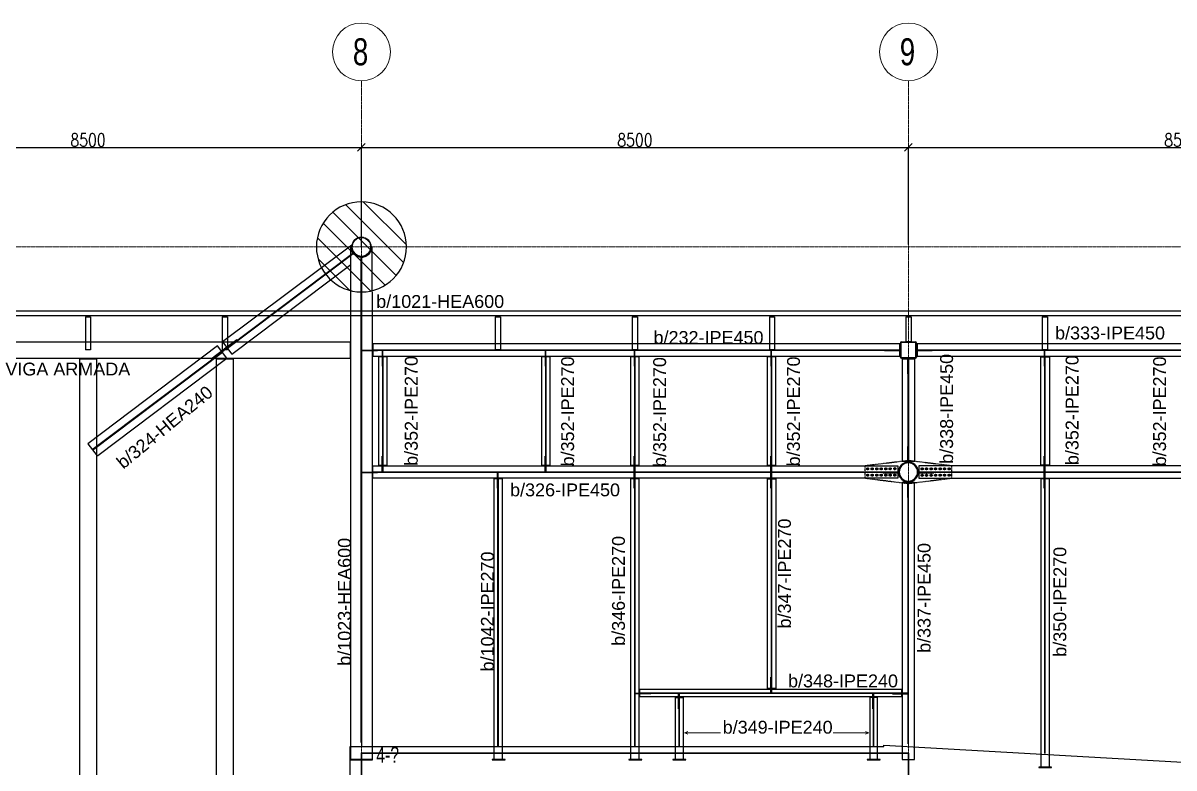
# Model space of a CAD drawing. Header units: millimetres. Extents: x -1715 to 93033, y -21962 to 25119.
# Drawn here: x 15576 to 33464, y 13536 to 25119 of the extents above; entities that cross this region are included whole.
import ezdxf
from ezdxf.enums import TextEntityAlignment as Align

# ---------------------------------------------------------------- set-up
doc = ezdxf.new("R2010")
doc.units = ezdxf.units.MM
doc.header["$LTSCALE"] = 0.4
doc.linetypes.add('DXK_LINE_DOT2', pattern=[3.9198, 1.9599, -1.9599])
doc.linetypes.add('Grid Line', pattern=[3.33375, 1.905, -0.47625, 0.47625, -0.47625])
for name, color, linetype, lineweight in [('0-1', 250, 'Continuous', 5), ('E_COLUMNAS', 1, 'Continuous', 18), ('E_COLUMNAS-1', 1, 'Continuous', 25), ('E_EJES', 8, 'Continuous', 9), ('E_EJES-1', 8, 'Grid Line', 9), ('E_MUROS', 2, 'Continuous', 18), ('E_MUROS-1', 2, 'Continuous', 35), ('E_TEXTO', 3, 'Continuous', 9), ('E_VIGAS-1', 31, 'Continuous', 25), ('E_VIGAS-2', 252, 'Continuous', 25)]:
    doc.layers.add(name, color=color, linetype=linetype, lineweight=lineweight)
for name, color, linetype in [('A_ALMA', 255, 'Continuous'), ('COTAS', 8, 'Continuous'), ('P-PLATINA', 6, 'Continuous')]:
    doc.layers.add(name, color=color, linetype=linetype)
doc.styles.add('CNI_COTAS', font='romans.shx', dxfattribs={"width": 0.8})
doc.styles.add('CX', font='ARIALUNI.ttf', dxfattribs={"width": 0.8, "height": 300})
doc.styles.add('Swis721 LtCn BT_1', font='swisscl.ttf', dxfattribs={"height": 0.42})
doc.styles.add('VERDANA', font='arial.ttf')
doc.dimstyles.new('1.5', dxfattribs={"dimscale": 0, "dimtxt": 200, "dimasz": 120, "dimexe": 4, "dimexo": 4, "dimgap": 15, "dimtad": 1, "dimdec": 0, "dimzin": 4, "dimdsep": 46, "dimtxsty": 'CNI_COTAS', "dimblk": 'OBLIQUE', "dimcen": -0.09, "dimclrd": 256, "dimclrt": 3, "dimadec": 0, "dimazin": 0, "dimtfac": 1, "dimtdec": 0, "dimtmove": 2, "dimatfit": 0, "dimldrblk": 'OBLIQUE', "dimfxl": 0.05, "dimtolj": 1, "dimtzin": 0, "dimarcsym": 0})

# ---------------------------------------------------------------- blocks, each defined once
blk = doc.blocks.new('EST_SFM_VIGA-METALICA-SECCION-C - EST_SFM_VIGA-METALICA-UPN160-1505289-_14_00m_N_E_-NIVEL-4 DOC')
at = {"layer": 'E_VIGAS-1'}
for p, q in [((44.822, 0.018), (-44.831, 0.018)), ((-44.831, -0.047), (44.822, -0.047))]:
    blk.add_line(p, q, dxfattribs=at)
blk = doc.blocks.new('DCTIB_CNI_EST_MOD-1A-FAC_0001_rvt-1-_14_00m_N_E_-NIVEL-4 DOC')
at = {"layer": 'E_VIGAS-1'}
for p, q in [((-69.953, 165.076), (-69.953, 165.077)), ((-69.953, 165.077), (-69.925, 165.077)), ((-69.953, 165.076), (-69.871, 165.076)), ((-69.871, 165.076), (-69.953, 165.076)), ((-69.953, 165.076), (-69.953, 164.564)), ((-69.914, 165.082), (-69.914, 165.096)), ((-69.914, 165.077), (-69.914, 165.082)), ((-69.909, 165.096), (-69.909, 165.082)), ((-69.909, 165.082), (-69.909, 165.077)), ((-69.899, 165.077), (-69.871, 165.077)), ((-69.871, 165.077), (-69.871, 165.076)), ((-69.871, 165.076), (-69.871, 164.564)), ((-67.828, 165.076), (-67.828, 165.077)), ((-67.828, 165.077), (-67.8, 165.077)), ((-67.828, 165.076), (-67.746, 165.076)), ((-67.746, 165.076), (-67.828, 165.076)), ((-67.828, 165.076), (-67.828, 164.564)), ((-67.789, 165.082), (-67.789, 165.096)), ((-67.789, 165.077), (-67.789, 165.082)), ((-67.784, 165.096), (-67.784, 165.082)), ((-67.784, 165.082), (-67.784, 165.077)), ((-67.774, 165.077), (-67.746, 165.077)), ((-67.746, 165.077), (-67.746, 165.076)), ((-67.746, 165.076), (-67.746, 164.564)), ((-63.583, 165.076), (-63.583, 165.077)), ((-63.583, 165.077), (-63.555, 165.077)), ((-63.583, 165.076), (-63.501, 165.076)), ((-63.501, 165.076), (-63.583, 165.076)), ((-63.583, 165.076), (-63.583, 164.564)), ((-63.545, 165.082), (-63.545, 165.096)), ((-63.545, 165.077), (-63.545, 165.082)), ((-63.54, 165.096), (-63.54, 165.082)), ((-63.54, 165.082), (-63.54, 165.077)), ((-63.529, 165.077), (-63.501, 165.077)), ((-63.501, 165.077), (-63.501, 165.076)), ((-63.501, 165.076), (-63.501, 164.564)), ((-61.453, 165.076), (-61.453, 165.077)), ((-61.453, 165.077), (-61.425, 165.077)), ((-61.453, 165.076), (-61.371, 165.076)), ((-61.371, 165.076), (-61.453, 165.076)), ((-61.453, 165.076), (-61.453, 164.564)), ((-61.415, 165.082), (-61.415, 165.096)), ((-61.415, 165.077), (-61.415, 165.082)), ((-61.41, 165.096), (-61.41, 165.082)), ((-61.41, 165.082), (-61.41, 165.077)), ((-61.399, 165.077), (-61.371, 165.077)), ((-61.371, 165.077), (-61.371, 165.076)), ((-61.371, 165.076), (-61.371, 164.564)), ((-59.323, 165.076), (-59.323, 165.077)), ((-59.323, 165.077), (-59.295, 165.077)), ((-59.323, 165.076), (-59.241, 165.076)), ((-59.241, 165.076), (-59.323, 165.076)), ((-59.323, 165.076), (-59.323, 164.564)), ((-59.285, 165.082), (-59.285, 165.096)), ((-59.285, 165.077), (-59.285, 165.082)), ((-59.28, 165.096), (-59.28, 165.082)), ((-59.28, 165.082), (-59.28, 165.077)), ((-59.269, 165.077), (-59.241, 165.077)), ((-59.241, 165.077), (-59.241, 165.076)), ((-59.241, 165.076), (-59.241, 164.564)), ((-57.203, 165.076), (-57.203, 165.077)), ((-57.203, 165.077), (-57.175, 165.077)), ((-57.203, 165.076), (-57.121, 165.076)), ((-57.121, 165.076), (-57.203, 165.076)), ((-57.203, 165.076), (-57.203, 164.686)), ((-57.165, 165.082), (-57.165, 165.096)), ((-57.165, 165.077), (-57.165, 165.082)), ((-57.16, 165.096), (-57.16, 165.082)), ((-57.16, 165.082), (-57.16, 165.077)), ((-57.149, 165.077), (-57.121, 165.077)), ((-57.121, 165.077), (-57.121, 165.076)), ((-57.121, 165.076), (-57.121, 164.686)), ((-55.083, 165.076), (-55.083, 165.077)), ((-55.083, 165.077), (-55.055, 165.077)), ((-55.083, 165.076), (-55.001, 165.076)), ((-55.001, 165.076), (-55.083, 165.076)), ((-55.083, 165.076), (-55.083, 164.564)), ((-55.045, 165.082), (-55.045, 165.096)), ((-55.045, 165.077), (-55.045, 165.082)), ((-55.04, 165.096), (-55.04, 165.082)), ((-55.04, 165.082), (-55.04, 165.077)), ((-55.029, 165.077), (-55.001, 165.077)), ((-55.001, 165.077), (-55.001, 165.076)), ((-55.001, 165.076), (-55.001, 164.564)), ((-57.121, 164.686), (-57.203, 164.686)), ((-69.871, 164.564), (-69.953, 164.564)), ((-67.746, 164.564), (-67.828, 164.564)), ((-63.501, 164.564), (-63.583, 164.564)), ((-61.371, 164.564), (-61.453, 164.564)), ((-59.241, 164.564), (-59.323, 164.564)), ((-55.001, 164.564), (-55.083, 164.564))]:
    blk.add_line(p, q, dxfattribs=at)
for points, knots in [([(-69.925, 165.077), (-69.924, 165.077), (-69.923, 165.077), (-69.92, 165.077), (-69.918, 165.078), (-69.916, 165.078), (-69.915, 165.08), (-69.914, 165.081), (-69.914, 165.082)], [0, 0, 0, 0, 0.142857, 0.285714, 0.428571, 0.571429, 0.785714, 1, 1, 1, 1]), ([(-69.914, 165.082), (-69.914, 165.081), (-69.915, 165.08), (-69.916, 165.078), (-69.918, 165.078), (-69.919, 165.077), (-69.92, 165.077), (-69.922, 165.077), (-69.924, 165.077), (-69.925, 165.077)], [0, 0, 0, 0, 0.285714, 0.428571, 0.571429, 0.678571, 0.732143, 0.785714, 1, 1, 1, 1]), ([(-69.899, 165.077), (-69.9, 165.077), (-69.901, 165.077), (-69.904, 165.077), (-69.906, 165.078), (-69.908, 165.078), (-69.909, 165.08), (-69.909, 165.081), (-69.909, 165.082)], [0, 0, 0, 0, 0.142857, 0.285714, 0.428571, 0.571429, 0.785714, 1, 1, 1, 1]), ([(-69.909, 165.082), (-69.909, 165.081), (-69.909, 165.08), (-69.907, 165.078), (-69.906, 165.078), (-69.904, 165.077), (-69.903, 165.077), (-69.902, 165.077), (-69.9, 165.077), (-69.899, 165.077)], [0, 0, 0, 0, 0.285714, 0.428571, 0.571429, 0.678571, 0.732143, 0.785714, 1, 1, 1, 1]), ([(-67.8, 165.077), (-67.799, 165.077), (-67.798, 165.077), (-67.795, 165.077), (-67.793, 165.078), (-67.791, 165.078), (-67.79, 165.08), (-67.789, 165.081), (-67.789, 165.082)], [0, 0, 0, 0, 0.142857, 0.285714, 0.428571, 0.571429, 0.785714, 1, 1, 1, 1]), ([(-67.789, 165.082), (-67.789, 165.081), (-67.79, 165.08), (-67.791, 165.078), (-67.793, 165.078), (-67.794, 165.077), (-67.795, 165.077), (-67.797, 165.077), (-67.799, 165.077), (-67.8, 165.077)], [0, 0, 0, 0, 0.285714, 0.428571, 0.571429, 0.678571, 0.732143, 0.785714, 1, 1, 1, 1]), ([(-67.774, 165.077), (-67.775, 165.077), (-67.776, 165.077), (-67.779, 165.077), (-67.781, 165.078), (-67.783, 165.078), (-67.784, 165.08), (-67.784, 165.081), (-67.784, 165.082)], [0, 0, 0, 0, 0.142857, 0.285714, 0.428571, 0.571429, 0.785714, 1, 1, 1, 1]), ([(-67.784, 165.082), (-67.784, 165.081), (-67.784, 165.08), (-67.782, 165.078), (-67.781, 165.078), (-67.779, 165.077), (-67.778, 165.077), (-67.777, 165.077), (-67.775, 165.077), (-67.774, 165.077)], [0, 0, 0, 0, 0.285714, 0.428571, 0.571429, 0.678571, 0.732143, 0.785714, 1, 1, 1, 1]), ([(-63.555, 165.077), (-63.554, 165.077), (-63.553, 165.077), (-63.55, 165.077), (-63.548, 165.078), (-63.546, 165.078), (-63.545, 165.08), (-63.545, 165.081), (-63.545, 165.082)], [0, 0, 0, 0, 0.142857, 0.285714, 0.428571, 0.571429, 0.785714, 1, 1, 1, 1]), ([(-63.545, 165.082), (-63.545, 165.081), (-63.545, 165.08), (-63.547, 165.078), (-63.548, 165.078), (-63.55, 165.077), (-63.551, 165.077), (-63.552, 165.077), (-63.554, 165.077), (-63.555, 165.077)], [0, 0, 0, 0, 0.285714, 0.428571, 0.571429, 0.678571, 0.732143, 0.785714, 1, 1, 1, 1]), ([(-63.529, 165.077), (-63.53, 165.077), (-63.531, 165.077), (-63.534, 165.077), (-63.536, 165.078), (-63.538, 165.078), (-63.539, 165.08), (-63.54, 165.081), (-63.54, 165.082)], [0, 0, 0, 0, 0.142857, 0.285714, 0.428571, 0.571429, 0.785714, 1, 1, 1, 1]), ([(-63.54, 165.082), (-63.54, 165.081), (-63.539, 165.08), (-63.538, 165.078), (-63.536, 165.078), (-63.535, 165.077), (-63.534, 165.077), (-63.532, 165.077), (-63.53, 165.077), (-63.529, 165.077)], [0, 0, 0, 0, 0.285714, 0.428571, 0.571429, 0.678571, 0.732143, 0.785714, 1, 1, 1, 1]), ([(-61.425, 165.077), (-61.424, 165.077), (-61.423, 165.077), (-61.42, 165.077), (-61.418, 165.078), (-61.416, 165.078), (-61.415, 165.08), (-61.415, 165.081), (-61.415, 165.082)], [0, 0, 0, 0, 0.142857, 0.285714, 0.428571, 0.571429, 0.785714, 1, 1, 1, 1]), ([(-61.415, 165.082), (-61.415, 165.081), (-61.415, 165.08), (-61.417, 165.078), (-61.418, 165.078), (-61.42, 165.077), (-61.421, 165.077), (-61.422, 165.077), (-61.424, 165.077), (-61.425, 165.077)], [0, 0, 0, 0, 0.285714, 0.428571, 0.571429, 0.678571, 0.732143, 0.785714, 1, 1, 1, 1]), ([(-61.399, 165.077), (-61.4, 165.077), (-61.401, 165.077), (-61.404, 165.077), (-61.406, 165.078), (-61.408, 165.078), (-61.409, 165.08), (-61.41, 165.081), (-61.41, 165.082)], [0, 0, 0, 0, 0.142857, 0.285714, 0.428571, 0.571429, 0.785714, 1, 1, 1, 1]), ([(-61.41, 165.082), (-61.41, 165.081), (-61.409, 165.08), (-61.408, 165.078), (-61.406, 165.078), (-61.405, 165.077), (-61.404, 165.077), (-61.402, 165.077), (-61.4, 165.077), (-61.399, 165.077)], [0, 0, 0, 0, 0.285714, 0.428571, 0.571429, 0.678571, 0.732143, 0.785714, 1, 1, 1, 1]), ([(-59.295, 165.077), (-59.294, 165.077), (-59.293, 165.077), (-59.29, 165.077), (-59.288, 165.078), (-59.286, 165.078), (-59.285, 165.08), (-59.285, 165.081), (-59.285, 165.082)], [0, 0, 0, 0, 0.142857, 0.285714, 0.428571, 0.571429, 0.785714, 1, 1, 1, 1]), ([(-59.285, 165.082), (-59.285, 165.081), (-59.285, 165.08), (-59.287, 165.078), (-59.288, 165.078), (-59.29, 165.077), (-59.291, 165.077), (-59.292, 165.077), (-59.294, 165.077), (-59.295, 165.077)], [0, 0, 0, 0, 0.285714, 0.428571, 0.571429, 0.678571, 0.732143, 0.785714, 1, 1, 1, 1]), ([(-59.269, 165.077), (-59.27, 165.077), (-59.271, 165.077), (-59.274, 165.077), (-59.276, 165.078), (-59.278, 165.078), (-59.279, 165.08), (-59.28, 165.081), (-59.28, 165.082)], [0, 0, 0, 0, 0.142857, 0.285714, 0.428571, 0.571429, 0.785714, 1, 1, 1, 1]), ([(-59.28, 165.082), (-59.28, 165.081), (-59.279, 165.08), (-59.278, 165.078), (-59.276, 165.078), (-59.275, 165.077), (-59.274, 165.077), (-59.272, 165.077), (-59.27, 165.077), (-59.269, 165.077)], [0, 0, 0, 0, 0.285714, 0.428571, 0.571429, 0.678571, 0.732143, 0.785714, 1, 1, 1, 1]), ([(-57.175, 165.077), (-57.174, 165.077), (-57.173, 165.077), (-57.17, 165.077), (-57.168, 165.078), (-57.166, 165.078), (-57.165, 165.08), (-57.165, 165.081), (-57.165, 165.082)], [0, 0, 0, 0, 0.142857, 0.285714, 0.428571, 0.571429, 0.785714, 1, 1, 1, 1]), ([(-57.165, 165.082), (-57.165, 165.081), (-57.165, 165.08), (-57.167, 165.078), (-57.168, 165.078), (-57.17, 165.077), (-57.171, 165.077), (-57.172, 165.077), (-57.174, 165.077), (-57.175, 165.077)], [0, 0, 0, 0, 0.285714, 0.428571, 0.571429, 0.678571, 0.732143, 0.785714, 1, 1, 1, 1]), ([(-57.149, 165.077), (-57.15, 165.077), (-57.151, 165.077), (-57.154, 165.077), (-57.156, 165.078), (-57.158, 165.078), (-57.159, 165.08), (-57.16, 165.081), (-57.16, 165.082)], [0, 0, 0, 0, 0.142857, 0.285714, 0.428571, 0.571429, 0.785714, 1, 1, 1, 1]), ([(-57.16, 165.082), (-57.16, 165.081), (-57.159, 165.08), (-57.158, 165.078), (-57.156, 165.078), (-57.155, 165.077), (-57.154, 165.077), (-57.152, 165.077), (-57.15, 165.077), (-57.149, 165.077)], [0, 0, 0, 0, 0.285714, 0.428571, 0.571429, 0.678571, 0.732143, 0.785714, 1, 1, 1, 1]), ([(-55.055, 165.077), (-55.054, 165.077), (-55.053, 165.077), (-55.05, 165.077), (-55.048, 165.078), (-55.046, 165.078), (-55.045, 165.08), (-55.045, 165.081), (-55.045, 165.082)], [0, 0, 0, 0, 0.142857, 0.285714, 0.428571, 0.571429, 0.785714, 1, 1, 1, 1]), ([(-55.045, 165.082), (-55.045, 165.081), (-55.045, 165.08), (-55.047, 165.078), (-55.048, 165.078), (-55.05, 165.077), (-55.051, 165.077), (-55.052, 165.077), (-55.054, 165.077), (-55.055, 165.077)], [0, 0, 0, 0, 0.285714, 0.428571, 0.571429, 0.678571, 0.732143, 0.785714, 1, 1, 1, 1]), ([(-55.029, 165.077), (-55.03, 165.077), (-55.031, 165.077), (-55.034, 165.077), (-55.036, 165.078), (-55.038, 165.078), (-55.039, 165.08), (-55.04, 165.081), (-55.04, 165.082)], [0, 0, 0, 0, 0.142857, 0.285714, 0.428571, 0.571429, 0.785714, 1, 1, 1, 1]), ([(-55.04, 165.082), (-55.04, 165.081), (-55.039, 165.08), (-55.038, 165.078), (-55.036, 165.078), (-55.035, 165.077), (-55.034, 165.077), (-55.032, 165.077), (-55.03, 165.077), (-55.029, 165.077)], [0, 0, 0, 0, 0.285714, 0.428571, 0.571429, 0.678571, 0.732143, 0.785714, 1, 1, 1, 1])]:
    blk.add_open_spline(points, degree=3, knots=knots, dxfattribs=at)
blk.add_blockref('EST_SFM_VIGA-METALICA-SECCION-C - EST_SFM_VIGA-METALICA-UPN160-1505289-_14_00m_N_E_-NIVEL-4 DOC', (-41.042, 165.143), dxfattribs=at)
blk = doc.blocks.new('EST_SFM_VIGA-METALICA-SECCION-I - EST_SFM_VIGA-METALICA_IPE270-3517359-_14_00m_N_E_-NIVEL-4 DOC')
at = {"layer": 'E_VIGAS-2'}
for p, q in [((-1.6107, -0.0675), (-1.6107, 0.0675)), ((-1.6107, 0.0675), (1.6457, 0.0675)), ((1.6457, 0.0675), (1.6457, -0.0675)), ((-1.6107, -0.0675), (1.6457, -0.0675))]:
    blk.add_line(p, q, dxfattribs=at)
blk = doc.blocks.new('Grid - CNI_NOMBRE EJES-372759-_14_00m_N_E_-NIVEL-4 DOC')
at = {"layer": 'E_EJES'}
blk.add_circle((0, 0), 0.003, dxfattribs=at)
blk = doc.blocks.new('EST_SCM_COLUMNA-METALICA-SECCION-CIRCULAR - EST_SCM_COLUMNA-TUBULAR-CIRCULAR_PTEØ_12__e_10_3mm-V7-_14_00m_N_E_-NIVEL-4 DOC')
at = {"layer": 'E_COLUMNAS-1'}
for radius, start, end in [(0.152, 0, 180), (0.152, 180, 0), (0.142, 0, 180), (0.142, 180, 0)]:
    blk.add_arc((0, 0), radius, start, end, dxfattribs=at)
blk = doc.blocks.new('EST_SCM_COLUMNA-METALICA-SECCION-CUADRADA - EST_SCM_COLUMNA-TUBULAR-CUADRADA_PTEØ_250x250e_8mm-3539288-_14_00m_N_E_-NIVEL-4 DOC')
at = {"layer": 'E_COLUMNAS-1'}
for p, q in [((-0.125, -0.109), (-0.125, 0.109)), ((-0.117, 0.109), (-0.117, -0.109)), ((-0.109, 0.125), (0.109, 0.125)), ((0.109, 0.117), (-0.109, 0.117)), ((0.117, -0.109), (0.117, 0.109)), ((0.125, 0.109), (0.125, -0.109)), ((-0.109, -0.117), (0.109, -0.117)), ((0.109, -0.125), (-0.109, -0.125))]:
    blk.add_line(p, q, dxfattribs=at)
for centre, radius, start, end in [((-0.109, 0.109), 0.016, 90, 180), ((-0.109, 0.109), 0.008, 90, 180), ((0.109, 0.109), 0.016, 360, 90), ((0.109, 0.109), 0.008, 360, 90), ((-0.109, -0.109), 0.016, 180, 270), ((-0.109, -0.109), 0.008, 180, 270), ((0.109, -0.109), 0.016, 270, 360), ((0.109, -0.109), 0.008, 270, 360)]:
    blk.add_arc(centre, radius, start, end, dxfattribs=at)
blk = doc.blocks.new('CX')
at = {"layer": 'E_TEXTO', "color": 3, "style": 'CX', "width": 0.7}
blk.add_attdef('CX', text='', height=200, dxfattribs=at).set_placement((0, 0), align=Align.MIDDLE_CENTER)
blk = doc.blocks.new('Bolt-72574620-1967 - 1471')
at = {"color": 253, "linetype": 'Continuous'}
for p, q in [((46076, 28239), (46091, 28247)), ((46076, 28221), (46076, 28239)), ((46091, 28213), (46076, 28221)), ((46076, 28139), (46091, 28147)), ((46076, 28121), (46076, 28139)), ((46091, 28113), (46076, 28121)), ((46091, 28247), (46106, 28239)), ((46106, 28221), (46091, 28213)), ((46091, 28147), (46106, 28139)), ((46106, 28121), (46091, 28113)), ((46106, 28239), (46106, 28221)), ((46106, 28139), (46106, 28121)), ((46146, 28239), (46161, 28247)), ((46146, 28221), (46146, 28239)), ((46161, 28213), (46146, 28221)), ((46146, 28139), (46161, 28147)), ((46146, 28121), (46146, 28139)), ((46161, 28113), (46146, 28121)), ((46161, 28247), (46176, 28239)), ((46176, 28221), (46161, 28213)), ((46161, 28147), (46176, 28139)), ((46176, 28121), (46161, 28113)), ((46176, 28239), (46176, 28221)), ((46176, 28139), (46176, 28121)), ((46216, 28239), (46231, 28247)), ((46216, 28221), (46216, 28239)), ((46231, 28213), (46216, 28221)), ((46216, 28139), (46231, 28147)), ((46216, 28121), (46216, 28139)), ((46231, 28113), (46216, 28121)), ((46231, 28247), (46246, 28239)), ((46246, 28221), (46231, 28213)), ((46231, 28147), (46246, 28139)), ((46246, 28121), (46231, 28113)), ((46246, 28239), (46246, 28221)), ((46246, 28139), (46246, 28121)), ((46286, 28239), (46301, 28247)), ((46286, 28221), (46286, 28239)), ((46301, 28213), (46286, 28221)), ((46286, 28139), (46301, 28147)), ((46286, 28121), (46286, 28139)), ((46301, 28113), (46286, 28121)), ((46301, 28247), (46316, 28239)), ((46316, 28221), (46301, 28213)), ((46301, 28147), (46316, 28139)), ((46316, 28121), (46301, 28113)), ((46316, 28239), (46316, 28221)), ((46316, 28139), (46316, 28121)), ((46356, 28239), (46371, 28247)), ((46356, 28221), (46356, 28239)), ((46371, 28213), (46356, 28221)), ((46356, 28139), (46371, 28147)), ((46356, 28121), (46356, 28139)), ((46371, 28113), (46356, 28121)), ((46371, 28247), (46386, 28239)), ((46386, 28221), (46371, 28213)), ((46371, 28147), (46386, 28139)), ((46386, 28121), (46371, 28113)), ((46386, 28239), (46386, 28221)), ((46386, 28139), (46386, 28121)), ((46426, 28239), (46441, 28247)), ((46426, 28221), (46426, 28239)), ((46441, 28213), (46426, 28221)), ((46426, 28139), (46441, 28147)), ((46426, 28121), (46426, 28139)), ((46441, 28113), (46426, 28121)), ((46441, 28247), (46456, 28239)), ((46456, 28222), (46441, 28213)), ((46441, 28147), (46456, 28139)), ((46456, 28122), (46441, 28113)), ((46456, 28239), (46456, 28222)), ((46456, 28139), (46456, 28122)), ((46496, 28239), (46511, 28248)), ((46496, 28222), (46496, 28239)), ((46511, 28213), (46496, 28222)), ((46496, 28139), (46511, 28148)), ((46496, 28122), (46496, 28139)), ((46511, 28113), (46496, 28122)), ((46511, 28248), (46526, 28239)), ((46526, 28222), (46511, 28213)), ((46511, 28148), (46526, 28139)), ((46526, 28122), (46511, 28113)), ((46526, 28239), (46526, 28222)), ((46526, 28139), (46526, 28122))]:
    blk.add_line(p, q, dxfattribs=at)
for centre, radius, start, end in [((46091, 28230), 11.5, 18.0268, 198.0268), ((46091, 28130), 11.5, 18.0268, 198.0268), ((46091, 28230), 11.5, 198.0268, 18.0268), ((46091, 28130), 11.5, 198.0268, 18.0268), ((46091, 28230), 10, 90.0268, 270.0268), ((46091, 28130), 10, 90.0268, 270.0268), ((46091, 28230), 10, 270.0268, 90.0268), ((46091, 28130), 10, 270.0268, 90.0268), ((46161, 28230), 11.5, 18.0268, 198.0268), ((46161, 28130), 11.5, 18.0268, 198.0268), ((46161, 28230), 11.5, 198.0268, 18.0268), ((46161, 28130), 11.5, 198.0268, 18.0268), ((46161, 28230), 10, 90.0268, 270.0268), ((46161, 28130), 10, 90.0268, 270.0268), ((46161, 28230), 10, 270.0268, 90.0268), ((46161, 28130), 10, 270.0268, 90.0268), ((46231, 28230), 11.5, 18.0268, 198.0268), ((46231, 28130), 11.5, 18.0268, 198.0268), ((46231, 28230), 11.5, 198.0268, 18.0268), ((46231, 28130), 11.5, 198.0268, 18.0268), ((46231, 28230), 10, 90.0268, 270.0268), ((46231, 28130), 10, 90.0268, 270.0268), ((46231, 28230), 10, 270.0268, 90.0268), ((46231, 28130), 10, 270.0268, 90.0268), ((46301, 28230), 11.5, 18.0268, 198.0268), ((46301, 28130), 11.5, 18.0268, 198.0268), ((46301, 28230), 11.5, 198.0268, 18.0268), ((46301, 28130), 11.5, 198.0268, 18.0268), ((46301, 28230), 10, 90.0268, 270.0268), ((46301, 28130), 10, 90.0268, 270.0268), ((46301, 28230), 10, 270.0268, 90.0268), ((46301, 28130), 10, 270.0268, 90.0268), ((46371, 28230), 11.5, 18.0268, 198.0268), ((46371, 28130), 11.5, 18.0268, 198.0268), ((46371, 28230), 11.5, 198.0268, 18.0268), ((46371, 28130), 11.5, 198.0268, 18.0268), ((46371, 28230), 10, 90.0268, 270.0268), ((46371, 28130), 10, 90.0268, 270.0268), ((46371, 28230), 10, 270.0268, 90.0268), ((46371, 28130), 10, 270.0268, 90.0268), ((46441, 28230), 11.5, 18.0268, 198.0268), ((46441, 28130), 11.5, 18.0268, 198.0268), ((46441, 28230), 11.5, 198.0268, 18.0268), ((46441, 28130), 11.5, 198.0268, 18.0268), ((46441, 28230), 10, 90.0268, 270.0268), ((46441, 28130), 10, 90.0268, 270.0268), ((46441, 28230), 10, 270.0268, 90.0268), ((46441, 28130), 10, 270.0268, 90.0268), ((46511, 28230), 11.5, 18.0268, 198.0268), ((46511, 28130), 11.5, 18.0268, 198.0268), ((46511, 28230), 11.5, 198.0268, 18.0268), ((46511, 28130), 11.5, 198.0268, 18.0268), ((46511, 28230), 10, 90.0268, 270.0268), ((46511, 28130), 10, 90.0268, 270.0268), ((46511, 28230), 10, 270.0268, 90.0268), ((46511, 28130), 10, 270.0268, 90.0268)]:
    blk.add_arc(centre, radius, start, end, dxfattribs=at)
blk = doc.blocks.new('Part-72574620-1964 - 1471')
at = {"color": 253, "linetype": 'DXK_LINE_DOT2'}
for p, q in [((46051, 28280), (46723, 28362)), ((46051, 28080), (46051, 28280)), ((46723, 28362), (47396, 28280)), ((47396, 28280), (47396, 28080)), ((46719, 27997), (46051, 28080)), ((47396, 28080), (46719, 27997))]:
    blk.add_line(p, q, dxfattribs=at)
at = {"color": 7, "linetype": 'DXK_LINE_DOT2'}
for start, end in [(78.75, 258.75), (258.75, 78.75)]:
    blk.add_arc((46723, 28180), 155, start, end, dxfattribs=at)
blk = doc.blocks.new('Bolt-72574620-1968 - 1471')
at = {"color": 253, "linetype": 'Continuous'}
for p, q in [((46921, 28238), (46936, 28247)), ((46921, 28221), (46921, 28238)), ((46936, 28212), (46921, 28221)), ((46921, 28138), (46936, 28147)), ((46921, 28121), (46921, 28138)), ((46936, 28112), (46921, 28121)), ((46936, 28247), (46951, 28238)), ((46951, 28221), (46936, 28212)), ((46936, 28147), (46951, 28138)), ((46951, 28121), (46936, 28112)), ((46951, 28238), (46951, 28221)), ((46951, 28138), (46951, 28121)), ((46991, 28238), (47006, 28247)), ((46991, 28221), (46991, 28238)), ((47006, 28212), (46991, 28221)), ((46991, 28138), (47006, 28147)), ((46991, 28121), (46991, 28138)), ((47006, 28112), (46991, 28121)), ((47006, 28247), (47021, 28238)), ((47021, 28221), (47006, 28212)), ((47006, 28147), (47021, 28138)), ((47021, 28121), (47006, 28112)), ((47021, 28238), (47021, 28221)), ((47021, 28138), (47021, 28121)), ((47061, 28238), (47076, 28247)), ((47061, 28221), (47061, 28238)), ((47076, 28212), (47061, 28221)), ((47061, 28138), (47076, 28147)), ((47061, 28121), (47061, 28138)), ((47076, 28112), (47061, 28121)), ((47076, 28247), (47091, 28238)), ((47091, 28221), (47076, 28212)), ((47076, 28147), (47091, 28138)), ((47091, 28121), (47076, 28112)), ((47091, 28238), (47091, 28221)), ((47091, 28138), (47091, 28121)), ((47131, 28238), (47146, 28247)), ((47131, 28221), (47131, 28238)), ((47146, 28213), (47131, 28221)), ((47131, 28138), (47146, 28147)), ((47131, 28121), (47131, 28138)), ((47146, 28113), (47131, 28121)), ((47146, 28247), (47161, 28239)), ((47161, 28221), (47146, 28213)), ((47146, 28147), (47161, 28139)), ((47161, 28121), (47146, 28113)), ((47161, 28239), (47161, 28221)), ((47161, 28139), (47161, 28121)), ((47201, 28239), (47216, 28247)), ((47201, 28221), (47201, 28239)), ((47216, 28213), (47201, 28221)), ((47201, 28139), (47216, 28147)), ((47201, 28121), (47201, 28139)), ((47216, 28113), (47201, 28121)), ((47216, 28247), (47231, 28239)), ((47231, 28221), (47216, 28213)), ((47216, 28147), (47231, 28139)), ((47231, 28121), (47216, 28113)), ((47231, 28239), (47231, 28221)), ((47231, 28139), (47231, 28121)), ((47271, 28239), (47286, 28247)), ((47271, 28221), (47271, 28239)), ((47286, 28213), (47271, 28221)), ((47271, 28139), (47286, 28147)), ((47271, 28121), (47271, 28139)), ((47286, 28113), (47271, 28121)), ((47286, 28247), (47301, 28239)), ((47301, 28221), (47286, 28213)), ((47286, 28147), (47301, 28139)), ((47301, 28121), (47286, 28113)), ((47301, 28239), (47301, 28221)), ((47301, 28139), (47301, 28121)), ((47341, 28239), (47356, 28247)), ((47341, 28221), (47341, 28239)), ((47356, 28213), (47341, 28221)), ((47341, 28139), (47356, 28147)), ((47341, 28121), (47341, 28139)), ((47356, 28113), (47341, 28121)), ((47356, 28247), (47371, 28239)), ((47371, 28221), (47356, 28213)), ((47356, 28147), (47371, 28139)), ((47371, 28121), (47356, 28113)), ((47371, 28239), (47371, 28221)), ((47371, 28139), (47371, 28121))]:
    blk.add_line(p, q, dxfattribs=at)
for centre, radius, start, end in [((46936, 28230), 11.5, 18.0268, 198.0268), ((46936, 28130), 11.5, 18.0268, 198.0268), ((46936, 28230), 11.5, 198.0268, 18.0268), ((46936, 28130), 11.5, 198.0268, 18.0268), ((46936, 28230), 10, 90.0268, 270.0268), ((46936, 28130), 10, 90.0268, 270.0268), ((46936, 28230), 10, 270.0268, 90.0268), ((46936, 28130), 10, 270.0268, 90.0268), ((47006, 28230), 11.5, 18.0268, 198.0268), ((47006, 28130), 11.5, 18.0268, 198.0268), ((47006, 28230), 11.5, 198.0268, 18.0268), ((47006, 28130), 11.5, 198.0268, 18.0268), ((47006, 28230), 10, 90.0268, 270.0268), ((47006, 28130), 10, 90.0268, 270.0268), ((47006, 28230), 10, 270.0268, 90.0268), ((47006, 28130), 10, 270.0268, 90.0268), ((47076, 28230), 11.5, 18.0268, 198.0268), ((47076, 28130), 11.5, 18.0268, 198.0268), ((47076, 28230), 11.5, 198.0268, 18.0268), ((47076, 28130), 11.5, 198.0268, 18.0268), ((47076, 28230), 10, 90.0268, 270.0268), ((47076, 28130), 10, 90.0268, 270.0268), ((47076, 28230), 10, 270.0268, 90.0268), ((47076, 28130), 10, 270.0268, 90.0268), ((47146, 28230), 11.5, 18.0268, 198.0268), ((47146, 28130), 11.5, 18.0268, 198.0268), ((47146, 28230), 11.5, 198.0268, 18.0268), ((47146, 28130), 11.5, 198.0268, 18.0268), ((47146, 28230), 10, 90.0268, 270.0268), ((47146, 28130), 10, 90.0268, 270.0268), ((47146, 28230), 10, 270.0268, 90.0268), ((47146, 28130), 10, 270.0268, 90.0268), ((47216, 28230), 11.5, 18.0268, 198.0268), ((47216, 28130), 11.5, 18.0268, 198.0268), ((47216, 28230), 11.5, 198.0268, 18.0268), ((47216, 28130), 11.5, 198.0268, 18.0268), ((47216, 28230), 10, 90.0268, 270.0268), ((47216, 28130), 10, 90.0268, 270.0268), ((47216, 28230), 10, 270.0268, 90.0268), ((47216, 28130), 10, 270.0268, 90.0268), ((47286, 28230), 11.5, 18.0268, 198.0268), ((47286, 28130), 11.5, 18.0268, 198.0268), ((47286, 28230), 11.5, 198.0268, 18.0268), ((47286, 28130), 11.5, 198.0268, 18.0268), ((47286, 28230), 10, 90.0268, 270.0268), ((47286, 28130), 10, 90.0268, 270.0268), ((47286, 28230), 10, 270.0268, 90.0268), ((47286, 28130), 10, 270.0268, 90.0268), ((47356, 28230), 11.5, 18.0268, 198.0268), ((47356, 28130), 11.5, 18.0268, 198.0268), ((47356, 28230), 11.5, 198.0268, 18.0268), ((47356, 28130), 11.5, 198.0268, 18.0268), ((47356, 28230), 10, 90.0268, 270.0268), ((47356, 28130), 10, 90.0268, 270.0268), ((47356, 28230), 10, 270.0268, 90.0268), ((47356, 28130), 10, 270.0268, 90.0268)]:
    blk.add_arc(centre, radius, start, end, dxfattribs=at)
blk = doc.blocks.new('_Oblique')
at = {"color": 0, "linetype": 'ByBlock', "lineweight": -2}
blk.add_line((-0.5, -0.5), (0.5, 0.5), dxfattribs=at)
blk = doc.blocks.new('*D429')
at = {"layer": 'COTAS', "color": 0, "lineweight": -2, "transparency": 16777216}
for p, q in [((12336, 21650), (12336, 23189)), ((20836, 21642), (20836, 23189))]:
    blk.add_line(p, q, dxfattribs=at)
at = {"layer": 'COTAS', "lineweight": -2, "transparency": 16777216}
blk.add_line((12336, 23185), (20836, 23185), dxfattribs=at)
at = {"layer": 'Defpoints', "color": 0, "transparency": 16777216}
for p in [(20836, 23185), (12336, 21646), (20836, 21638)]:
    blk.add_point(p, dxfattribs=at)
at = {"layer": 'COTAS', "lineweight": -2, "transparency": 16777216, "xscale": 120, "yscale": 120, "zscale": 120, "rotation": 180}
blk.add_blockref('_Oblique', (12336, 23185), dxfattribs=at)
at = {"layer": 'COTAS', "lineweight": -2, "transparency": 16777216, "xscale": 120, "yscale": 120, "zscale": 120}
blk.add_blockref('_Oblique', (20836, 23185), dxfattribs=at)
at = {"layer": 'COTAS', "color": 3, "transparency": 16777216, "insert": (16586, 23300), "char_height": 200, "attachment_point": 5, "style": 'CNI_COTAS'}
blk.add_mtext('\\A1;8500', dxfattribs=at)
blk = doc.blocks.new('*D430')
at = {"layer": 'COTAS', "color": 0, "lineweight": -2, "transparency": 16777216}
for p, q in [((20836, 21642), (20836, 23189)), ((29336, 21676), (29336, 23189))]:
    blk.add_line(p, q, dxfattribs=at)
at = {"layer": 'COTAS', "lineweight": -2, "transparency": 16777216}
blk.add_line((20836, 23185), (29336, 23185), dxfattribs=at)
at = {"layer": 'Defpoints', "color": 0, "transparency": 16777216}
for p in [(29336, 23185), (29336, 21672), (20836, 21638)]:
    blk.add_point(p, dxfattribs=at)
at = {"layer": 'COTAS', "lineweight": -2, "transparency": 16777216, "xscale": 120, "yscale": 120, "zscale": 120, "rotation": 180}
blk.add_blockref('_Oblique', (20836, 23185), dxfattribs=at)
at = {"layer": 'COTAS', "lineweight": -2, "transparency": 16777216, "xscale": 120, "yscale": 120, "zscale": 120}
blk.add_blockref('_Oblique', (29336, 23185), dxfattribs=at)
at = {"layer": 'COTAS', "color": 3, "transparency": 16777216, "insert": (25086, 23300), "char_height": 200, "attachment_point": 5, "style": 'CNI_COTAS'}
blk.add_mtext('\\A1;8500', dxfattribs=at)
blk = doc.blocks.new('*D431')
at = {"layer": 'COTAS', "color": 0, "lineweight": -2, "transparency": 16777216}
for p, q in [((29336, 21676), (29336, 23189)), ((37836, 21642), (37836, 23189))]:
    blk.add_line(p, q, dxfattribs=at)
at = {"layer": 'COTAS', "lineweight": -2, "transparency": 16777216}
blk.add_line((29336, 23185), (37836, 23185), dxfattribs=at)
at = {"layer": 'Defpoints', "color": 0, "transparency": 16777216}
for p in [(37836, 23185), (29336, 21672), (37836, 21638)]:
    blk.add_point(p, dxfattribs=at)
at = {"layer": 'COTAS', "lineweight": -2, "transparency": 16777216, "xscale": 120, "yscale": 120, "zscale": 120, "rotation": 180}
blk.add_blockref('_Oblique', (29336, 23185), dxfattribs=at)
at = {"layer": 'COTAS', "lineweight": -2, "transparency": 16777216, "xscale": 120, "yscale": 120, "zscale": 120}
blk.add_blockref('_Oblique', (37836, 23185), dxfattribs=at)
at = {"layer": 'COTAS', "color": 3, "transparency": 16777216, "insert": (33586, 23300), "char_height": 200, "attachment_point": 5, "style": 'CNI_COTAS'}
blk.add_mtext('\\A1;8500', dxfattribs=at)

msp = doc.modelspace()

# ---------------------------------------------------------------- hatches: boundary and pattern name
at = {"linetype": 'Continuous'}
h = msp.add_hatch(dxfattribs=at)
h.set_pattern_fill('', scale=105, style=0, pattern_type=0)
h.set_pattern_definition([(45, (20985.55, 21667.9), (-235.73, 235.73), [])])
h.paths.add_polyline_path([(20988.5, 21638.1), (20985.5, 21667.9), (20976.9, 21696.5), (20962.8, 21722.9), (20943.8, 21746), (20920.7, 21764.9), (20894.3, 21779), (20865.7, 21787.7), (20836, 21790.6), (20806.2, 21787.7), (20777.6, 21779), (20751.3, 21764.9), (20728.1, 21746), (20709.2, 21722.9), (20695.1, 21696.5), (20686.4, 21667.9), (20683.5, 21638.1), (20686.4, 21608.4), (20695.1, 21579.8), (20709.2, 21553.4), (20728.1, 21530.3), (20751.3, 21511.3), (20777.6, 21497.3), (20806.2, 21488.6), (20836, 21485.6), (20865.7, 21488.6), (20894.3, 21497.3), (20920.7, 21511.3), (20943.8, 21530.3), (20962.8, 21553.4), (20976.9, 21579.8), (20985.5, 21608.4)])
h.paths.add_polyline_path([(20967.6, 21583.6), (20954.5, 21559), (20936.7, 21537.4), (20915.1, 21519.7), (20890.5, 21506.5), (20863.8, 21498.4), (20836, 21495.6), (20808.2, 21498.4), (20781.4, 21506.5), (20756.8, 21519.7), (20735.2, 21537.4), (20717.5, 21559), (20704.3, 21583.6), (20696.2, 21610.3), (20693.5, 21638.1), (20696.2, 21665.9), (20704.3, 21692.7), (20717.5, 21717.3), (20735.2, 21738.9), (20756.8, 21756.6), (20781.4, 21769.8), (20808.2, 21777.9), (20836, 21780.6), (20863.8, 21777.9), (20890.5, 21769.8), (20915.1, 21756.6), (20936.7, 21738.9), (20954.5, 21717.3), (20967.6, 21692.7), (20975.7, 21665.9), (20978.5, 21638.1), (20975.7, 21610.3)])
at = {"layer": 'E_COLUMNAS'}
h = msp.add_hatch(dxfattribs=at)
h.set_pattern_fill('FP_1', color=256, scale=1000, style=0, pattern_type=2)
h.set_pattern_definition([(135, (86498.07, -119024.27), (-159.09903, -159.09903), [])])
h.paths.add_polyline_path([(20836, 20938.1), (20927.3, 20944.1), (21017.2, 20962), (21103.9, 20991.4), (21186, 21031.9), (21262.1, 21082.8), (21331, 21143.2), (21391.3, 21212), (21442.2, 21288.1), (21482.7, 21370.3), (21512.1, 21457), (21530, 21546.8), (21536, 21638.1), (21530, 21729.5), (21512.1, 21819.3), (21482.7, 21906), (21442.2, 21988.1), (21391.3, 22064.3), (21331, 22133.1), (21262.1, 22193.5), (21179.6, 22247.5), (21103.9, 22284.9), (21017.2, 22314.3), (20927.3, 22332.2), (20836, 22338.1), (20744.6, 22332.2), (20654.8, 22314.3), (20568.1, 22284.9), (20486, 22244.4), (20409.8, 22193.5), (20341, 22133.1), (20280.6, 22064.3), (20229.8, 21988.1), (20189.3, 21906), (20159.8, 21819.3), (20142, 21729.5), (20136, 21638.1), (20142, 21546.8), (20159.8, 21457), (20189.3, 21370.3), (20229.8, 21288.1), (20280.6, 21212), (20341, 21143.2), (20409.8, 21082.8), (20486, 21031.9), (20568.1, 20991.4), (20654.8, 20962), (20744.6, 20944.1)])

# ---------------------------------------------------------------- linework, layer by layer
at = {"layer": 'A_ALMA'}
for p, q in [((18747.5, 20067.2), (20704, 21543.3)), ((18752, 20061.2), (20708.5, 21537.3)), ((20829.5, 13930.3), (20829.5, 21475.6)), ((20842.5, 13878.3), (20842.5, 21475.6)), ((21011, 20039.7), (29201, 20039.7)), ((29471, 20039.7), (37701, 20039.7)), ((16651.4, 18485.9), (18670.1, 20008.8)), ((16655.9, 18479.9), (18674.6, 20002.8)), ((21011, 20030.3), (29201, 20030.3)), ((21166.7, 18243.1), (21166.7, 19930)), ((21173.3, 18243.1), (21173.3, 19930)), ((23699, 18243.1), (23699, 19930)), ((23705.6, 18243.1), (23705.6, 19930)), ((25082.7, 18243.1), (25082.7, 19930)), ((25089.3, 18243.1), (25089.3, 19930)), ((27207.7, 18243.1), (27207.7, 19930)), ((27214.3, 18243.1), (27214.3, 19930)), ((29332.4, 18300.5), (29332.4, 19900)), ((29341.8, 18300.5), (29341.8, 19900)), ((29471, 20030.3), (37701, 20030.3)), ((31457.7, 18243.1), (31457.7, 19930)), ((31464.3, 18243.1), (31464.3, 19930)), ((21011, 18142.8), (29173.6, 18142.8)), ((21011, 18133.4), (29173.6, 18133.4)), ((29498.4, 18142.8), (37731, 18142.8)), ((29498.4, 18133.4), (37731, 18133.4)), ((22957.7, 13878.3), (22957.7, 18033.1)), ((22964.3, 13878.3), (22964.3, 18033.1)), ((25082.7, 13868.3), (25082.7, 18033.1)), ((25089.3, 13868.3), (25089.3, 18033.1)), ((27207.7, 14774), (27207.7, 18030.4)), ((27214.3, 14774), (27214.3, 18030.4)), ((29330.6, 13913.9), (29330.6, 17975.7)), ((29340, 13913.9), (29340, 17975.7)), ((31457.7, 13761.6), (31457.7, 18033.1)), ((31464.3, 13761.6), (31464.3, 18033.1)), ((25163.5, 14704.4), (29230.3, 14704.4)), ((25163.5, 14698.2), (29230.3, 14698.2)), ((25773, 13878.3), (25773, 14631.3)), ((25779.2, 13878.3), (25779.2, 14631.3)), ((28793, 13878.3), (28793, 14631.3)), ((28799.2, 13878.3), (28799.2, 14631.3))]:
    msp.add_line(p, q, dxfattribs=at)
at = {"layer": 'E_COLUMNAS-1'}
for start, end in [(0, 180), (180, 0)]:
    msp.add_arc((20836, 21638.1), 700, start, end, dxfattribs=at)
at = {"layer": 'E_EJES-1'}
for p, q in [((20836, -6383.3), (20836, 24219.3)), ((29336, -6383.3), (29336, 24219.3)), ((-814.6, 21638.1), (92132.7, 21638.1))]:
    msp.add_line(p, q, dxfattribs=at)
at = {"layer": 'E_MUROS', "color": 2, "linetype": 'Continuous'}
for points in [[(20985.5, 21667.9, 1), (20686.4, 21608.4, 1)], [(20975.7, 21610.3, 1), (20696.2, 21665.9, 1)]]:
    msp.add_lwpolyline(points, format="xyb", close=True, dxfattribs=at)
at = {"layer": 'E_MUROS-1'}
msp.add_lwpolyline([(29336.2, 13768.3), (29336.2, 13268.3), (24936.1, 13268.3), (24936.1, 4508.3), (29336.2, 4508.3), (29336.2, 4008.3), (20836.2, 4008.3), (20836.2, 4508.3), (24536.1, 4508.3), (24536.1, 13268.3), (20836.2, 13268.3), (20836.2, 13768.3)], close=True, dxfattribs=at)
at = {"layer": 'E_TEXTO'}
for p, q in [((26414.6, 14083.9), (25859, 14083.9)), ((28166.1, 14083.9), (28721.8, 14083.9))]:
    msp.add_line(p, q, dxfattribs=at)
for points in [[(25909, 14063.9), (25859, 14083.9), (25909, 14103.9)], [(28671.8, 14063.9), (28721.8, 14083.9), (28671.8, 14103.9)]]:
    msp.add_lwpolyline(points, dxfattribs=at)
at = {"layer": 'E_VIGAS-1', "color": 30, "true_color": 0xf26722}
msp.add_lwpolyline([(50227.2, 4663.3), (42675.7, 4663.3), (42675.7, 4666.1), (28933.5, 3887.4), (28932.4, 3908.3), (22027, 3908.3), (20836.2, 3908.3), (20658.2, 3908.3), (20658.2, 4508.3), (20836.2, 4508.3), (20836.2, 13268.3), (20658.2, 13268.3), (20658.2, 13568.3), (20658.2, 13867.9), (20836.2, 13868.3), (20836.2, 13868.3), (28954.5, 13868.3), (28955.7, 13890.4), (42608.1, 13113.3), (49777.9, 13113.3), (63498.7, 13868.4)], dxfattribs=at)
at = {"layer": 'E_VIGAS-2'}
for p, q in [((12549.2, 20160), (20658.3, 20160)), ((20658.3, 20160), (20658.3, 19910)), ((21021, 20130), (21013.7, 20130)), ((12549.2, 19910), (20658.3, 19910)), ((16454, 19897.3), (16718, 19897.3)), ((16454, 19897.3), (16454, -2120.8)), ((16718, 19897.3), (16718, -2120.8)), ((18579, 19897.3), (18843, 19897.3)), ((18579, 19897.3), (18579, -2120.8)), ((18843, 19897.3), (18843, 19659.4)), ((21013.7, 19940), (21021, 19940)), ((18843, 19659), (18843, -2120.8)), ((29324, 13868.3), (29324.1, 13869.4))]:
    msp.add_line(p, q, dxfattribs=at)
for points in [[(20686.2, 21667), (18677.5, 20160)], [(20997.9, 21638.2), (21001, 20238.2), (21001, 13668.3), (20671, 13668.3), (20671, 20238.2), (20671, 21638.1)], [(20835.8, 21475.6), (20846.2, 21475.6)], [(18677.5, 20160), (18822, 19968.4), (20671, 21363.3)], [(18600.1, 20101.6), (16581.4, 18578.7), (16726, 18387.1), (16738, 18396.2), (18744.6, 19910), (18600.1, 20101.6)], [(25836.1, 13668.3), (25716.1, 13668.3), (25716.1, 14631.3), (25836.1, 14631.3), (25836.1, 13668.3)], [(28736.1, 13668.3), (28856.1, 13668.3), (28856.1, 14631.3), (28736.1, 14631.3), (28736.1, 13668.3)]]:
    msp.add_lwpolyline(points, dxfattribs=at)
for points in [[(20699.1, 21571.5), (20706.4, 21558.6), (20707.5, 21556.7), (20715.7, 21544.5), (20718.8, 21540.6), (20728.5, 21530.2), (20730.8, 21528.1), (20742.3, 21518), (20744.5, 21516.3), (20756.1, 21508), (20760.7, 21505.3), (20773.8, 21499.1), (20775.8, 21498.2), (20789.8, 21492.7), (20793.9, 21491.5), (20807.8, 21488.2), (20811.5, 21487.6), (20826.7, 21486), (20828.8, 21485.9), (20843.1, 21485.4), (20849, 21485.8), (20863.1, 21488.1), (20865.2, 21488.6), (20880.1, 21492.2), (20883.6, 21493.3), (20897, 21498.3), (20900.9, 21500.1), (20914, 21507.4), (20915.9, 21508.5), (20928.1, 21516.4), (20932.2, 21519.7), (20942.6, 21529.4), (20944.6, 21531.4), (20954.7, 21542.9), (20956.7, 21545.3), (20965, 21556.9), (20967.5, 21561.1), (20974, 21574.4), (20974.9, 21576.3), (20980.4, 21590.1), (20981.8, 21594.6), (20985.1, 21608.4), (20985.6, 21611.8), (20987.4, 21627), (20987.6, 21629.5), (20988.1, 21646.5), (20998.1, 21646.2), (20997.6, 21629.2), (20997.3, 21625.8), (20995.6, 21610.6), (20994.8, 21606.2), (20991.6, 21592.3), (20989.7, 21586.4), (20984.1, 21572.6), (20982.9, 21570), (20976.5, 21556.7), (20973.1, 21551.1), (20964.8, 21539.5), (20962.2, 21536.3), (20952.1, 21524.8), (20949.5, 21522.1), (20939.1, 21512.4), (20933.5, 21508), (20921.3, 21500.1), (20918.9, 21498.6), (20905.7, 21491.3), (20900.5, 21488.9), (20887.1, 21483.9), (20882.4, 21482.4), (20867.5, 21478.8), (20864.7, 21478.3), (20850.6, 21475.9), (20842.8, 21475.4), (20828.5, 21475.9), (20825.6, 21476.1), (20810.4, 21477.7), (20805.5, 21478.5), (20791.6, 21481.7), (20786.1, 21483.4), (20772.1, 21488.9), (20769.5, 21490.1), (20756.4, 21496.3), (20750.3, 21499.9), (20738.7, 21508.2), (20735.8, 21510.5), (20724.2, 21520.5), (20721.2, 21523.4), (20711.5, 21533.8), (20707.4, 21538.9), (20699.2, 21551.2), (20697.7, 21553.6), (20690.4, 21566.6), (20687.7, 21572.2), (20682.7, 21585.5), (20681.4, 21589.8), (20677.6, 21604.7), (20674.1, 21624.8), (20674.4, 21640), (20674.7, 21650.6), (20675.5, 21657.7), (20679.1, 21660.8), (20686.3, 21667.1), (20684.8, 21657.6), (20685, 21627.8), (20684.7, 21618.3), (20687.3, 21607.1), (20691, 21592.3), (20692.1, 21589.1), (20697.1, 21575.7)], [(21011, 19940), (29201, 19940), (29201, 20130), (21011, 20130)], [(29471, 19940), (37701, 19940), (37701, 20130), (29471, 20130)], [(21237.5, 18243.1), (21237.5, 19930), (21102.5, 19930), (21102.5, 18243.1)], [(23769.8, 18243.1), (23769.8, 19930), (23634.8, 19930), (23634.8, 18243.1)], [(25153.5, 18243.1), (25153.5, 19930), (25018.5, 19930), (25018.5, 18243.1)], [(27278.5, 18243.1), (27278.5, 19930), (27143.5, 19930), (27143.5, 18243.1)], [(29432.1, 19900), (29432.1, 18300.5), (29242.1, 18300.5), (29242.1, 19900)], [(31393.5, 18243.1), (31393.5, 19930), (31528.5, 19930), (31528.5, 18243.1)], [(21011, 18233.1), (21426.9, 18233.1), (29173.6, 18233.1), (29173.6, 18043.1), (21419.6, 18043.1), (21011, 18043.1)], [(29498.4, 18043.1), (37731, 18043.1), (37731, 18233.1), (29498.4, 18233.1)], [(22893.5, 18033.1), (22893.5, 13668.3), (23028.5, 13668.3), (23028.5, 18033.1)], [(25018.5, 18033.1), (25018.5, 13668.3), (25153.5, 13668.3), (25153.5, 18033.1)], [(29240.3, 17975.7), (29240.3, 13668.3), (29431.6, 13668.3), (29431.6, 17975.7)], [(31393.5, 18033.1), (31393.5, 13547.8), (31528.5, 13547.8), (31528.5, 18033.1)], [(25163.5, 14761.3), (29230.3, 14761.3), (29230.3, 14641.3), (25163.5, 14641.3)], [(21006.2, 13668.3), (20666.2, 13668.3), (20666.2, 13662.3), (21006.2, 13662.3)], [(23068.5, 13668.3), (22868.5, 13668.3), (22868.5, 13662.3), (23068.5, 13662.3)], [(25193.5, 13668.3), (24993.5, 13668.3), (24993.5, 13662.3), (25193.5, 13662.3)], [(25876.1, 13668.3), (25676.1, 13668.3), (25676.1, 13662.3), (25876.1, 13662.3)], [(28896.1, 13668.3), (28696.1, 13668.3), (28696.1, 13662.3), (28896.1, 13662.3)], [(31561, 13547.8), (31361, 13547.8), (31361, 13541.8), (31561, 13541.8)]]:
    msp.add_lwpolyline(points, close=True, dxfattribs=at)
at = {"layer": 'P-PLATINA'}
for points in [[(18501.4, 19894.4), (18507.4, 19886.4), (18702.3, 20033.1), (18696.3, 20041.1)], [(18702.8, 20046), (18708.8, 20038), (18903.7, 20184.8), (18897.7, 20192.8)], [(20842.5, 20020.3), (20842.5, 20030.3), (21086.5, 20030.3), (21086.5, 20020.3)], [(21156.7, 19786.3), (21166.7, 19786.3), (21166.7, 20030.3), (21156.7, 20030.3)], [(23689, 19786.3), (23699, 19786.3), (23699, 20030.3), (23689, 20030.3)], [(25072.7, 19786.3), (25082.7, 19786.3), (25082.7, 20030.3), (25072.7, 20030.3)], [(27197.7, 19786.3), (27207.7, 19786.3), (27207.7, 20030.3), (27197.7, 20030.3)], [(28966.3, 20020.3), (28966.3, 20030.3), (29210.3, 20030.3), (29210.3, 20020.3)], [(29322.4, 19666), (29332.4, 19666), (29332.4, 19910), (29322.4, 19910)], [(29460.3, 20020.3), (29460.3, 20030.3), (29704.3, 20030.3), (29704.3, 20020.3)], [(31447.7, 19786.3), (31457.7, 19786.3), (31457.7, 20030.3), (31447.7, 20030.3)], [(29322.4, 18290.5), (29332.4, 18290.5), (29332.4, 18534.5), (29322.4, 18534.5)], [(21156.7, 18386.8), (21166.7, 18386.8), (21166.7, 18142.8), (21156.7, 18142.8)], [(23689, 18386.8), (23699, 18386.8), (23699, 18142.8), (23689, 18142.8)], [(25072.7, 18386.8), (25082.7, 18386.8), (25082.7, 18142.8), (25072.7, 18142.8)], [(27197.7, 18386.8), (27207.7, 18386.8), (27207.7, 18142.8), (27197.7, 18142.8)], [(31447.7, 18386.8), (31457.7, 18386.8), (31457.7, 18142.8), (31447.7, 18142.8)], [(20842.5, 18123.4), (20842.5, 18133.4), (21086.5, 18133.4), (21086.5, 18123.4)], [(22947.7, 18133.4), (22957.7, 18133.4), (22957.7, 17889.4), (22947.7, 17889.4)], [(25072.7, 18133.4), (25082.7, 18133.4), (25082.7, 17889.4), (25072.7, 17889.4)], [(27197.7, 18133.4), (27207.7, 18133.4), (27207.7, 17889.4), (27197.7, 17889.4)], [(29183.6, 18123.4), (29183.6, 18133.4), (28939.6, 18133.4), (28939.6, 18123.4)], [(29732.3, 18123.4), (29732.3, 18133.4), (29488.3, 18133.4), (29488.3, 18123.4)], [(31447.7, 18133.4), (31457.7, 18133.4), (31457.7, 17889.4), (31447.7, 17889.4)], [(29320.6, 17741.7), (29330.6, 17741.7), (29330.6, 17985.7), (29320.6, 17985.7)], [(27197.7, 14948.4), (27207.7, 14948.4), (27207.7, 14704.4), (27197.7, 14704.4)], [(25089.3, 14688.2), (25089.3, 14698.2), (25333.3, 14698.2), (25333.3, 14688.2)], [(25763, 14698.2), (25773, 14698.2), (25773, 14454.2), (25763, 14454.2)], [(28783, 14698.2), (28793, 14698.2), (28793, 14454.2), (28783, 14454.2)], [(29330.6, 14688.2), (29330.6, 14698.2), (29086.6, 14698.2), (29086.6, 14688.2)]]:
    msp.add_lwpolyline(points, close=True, dxfattribs=at)

# ---------------------------------------------------------------- block references
for name in ['Part-72574620-1964 - 1471', 'Bolt-72574620-1967 - 1471', 'Bolt-72574620-1968 - 1471']:
    msp.add_blockref(name, (-17387.4, -10041.9))
at = {"xscale": 1.25, "yscale": 1.25, "zscale": 1.25}
msp.add_blockref('CX', (21243.6, 13741.6), dxfattribs=at).add_auto_attribs({'CX': '4-?'})
at = {"layer": '0-1', "xscale": 1000.000000001395, "yscale": 1000.000000001395, "zscale": 1000.000000001395}
msp.add_blockref('DCTIB_CNI_EST_MOD-1A-FAC_0001_rvt-1-_14_00m_N_E_-NIVEL-4 DOC', (86498.1, -144524.3), dxfattribs=at)
at = {"layer": 'E_COLUMNAS-1', "xscale": 999.99999999998, "yscale": 999.99999999998, "zscale": 999.99999999998}
msp.add_blockref('EST_SCM_COLUMNA-METALICA-SECCION-CUADRADA - EST_SCM_COLUMNA-TUBULAR-CUADRADA_PTEØ_250x250e_8mm-3539288-_14_00m_N_E_-NIVEL-4 DOC', (29336, 20035), dxfattribs=at)
at = {"layer": 'E_COLUMNAS-1', "xscale": 999.99999999998, "yscale": 999.99999999998, "zscale": 999.99999999998, "rotation": 89.9999999999999}
msp.add_blockref('EST_SCM_COLUMNA-METALICA-SECCION-CIRCULAR - EST_SCM_COLUMNA-TUBULAR-CIRCULAR_PTEØ_12__e_10_3mm-V7-_14_00m_N_E_-NIVEL-4 DOC', (29336, 18138.1), dxfattribs=at)
at = {"layer": 'E_EJES', "xscale": 150000.0000002091, "yscale": 150000.0000002091, "zscale": 150000.0000002091}
for p in [(20836, 24669.3), (29336, 24669.3)]:
    msp.add_blockref('Grid - CNI_NOMBRE EJES-372759-_14_00m_N_E_-NIVEL-4 DOC', p, dxfattribs=at)
at = {"layer": 'E_VIGAS-2', "xscale": 1000.000000001395, "yscale": 1000.000000001395, "zscale": 1000.000000001395, "rotation": 270}
msp.add_blockref('EST_SFM_VIGA-METALICA-SECCION-I - EST_SFM_VIGA-METALICA_IPE270-3517359-_14_00m_N_E_-NIVEL-4 DOC', (27211, 16419.7), dxfattribs=at)

# ---------------------------------------------------------------- texts
at = {"layer": 'E_EJES', "char_height": 420, "width": 312.658, "attachment_point": 1, "style": 'Swis721 LtCn BT_1'}
for s, insert in [('8', (20702.3, 24881.9)), ('9', (29202.3, 24881.9))]:
    msp.add_mtext(s, dxfattribs=dict(at, insert=insert))
at = {"layer": 'E_TEXTO', "style": 'VERDANA'}
for s, p in [('b/1021-HEA600', (22060, 20690)), ('b/333-IPE450', (32470, 20200)), ('b/232-IPE450', (26230, 20130)), ('VIGA ARMADA', (16272.5, 19638.9)), ('b/326-IPE450', (24000, 17760)), ('b/348-IPE240', (28320, 14790)), ('b/349-IPE240', (27304.4, 14070))]:
    msp.add_text(s, height=200, dxfattribs=at).set_placement(p, align=Align.CENTER)
for s, rotation, p in [('b/352-IPE270', 90, (21710, 19087.5)), ('b/352-IPE270', 90, (24140, 19080)), ('b/352-IPE270', 90, (25570, 19070)), ('b/352-IPE270', 90, (27650, 19080)), ('b/338-IPE450', 90, (30030, 19120)), ('b/352-IPE270', 90, (31980, 19100)), ('b/352-IPE270', 90, (33340, 19080)), ('b/324-HEA240', 39.55886, (17840.3, 18758.4)), ('b/347-IPE270', 90, (27510, 16560)), ('b/1023-HEA600', 90, (20671, 16120)), ('b/346-IPE270', 90, (24930, 16290)), ('b/337-IPE450', 90, (29680, 16180)), ('b/1042-IPE270', 90, (22893.5, 15970)), ('b/350-IPE270', 90, (31790, 16120))]:
    msp.add_text(s, height=200, rotation=rotation, dxfattribs=at).set_placement(p, align=Align.CENTER)

# ---------------------------------------------------------------- dimensions: what is measured, and where the dimension line sits
at = {"layer": 'COTAS'}
for base, p1, p2, picture, middle in [((20836, 23184.6), (12336, 21646.3), (20836, 21638.1), '*D429', (16586, 23299.6)), ((29336, 23184.6), (20836, 21638.1), (29336, 21671.5), '*D430', (25086, 23299.6)), ((37836, 23184.6), (29336, 21671.5), (37836, 21638.1), '*D431', (33586, 23299.6))]:
    dim = msp.add_linear_dim(base=base, p1=p1, p2=p2, dimstyle='1.5', override={"dimscale": 1}, dxfattribs=at)
    dim.commit()
    dim.dimension.update_dxf_attribs({"geometry": picture, "text_midpoint": middle})

doc.saveas('drawing.dxf')
